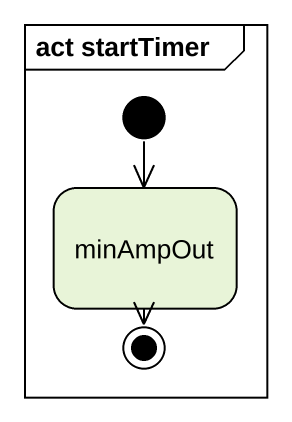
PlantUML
@startuml
mainframe act startTimer
hide empty description
state minAmpOut
[*] --> minAmpOut
minAmpOut --> [*]
@enduml
